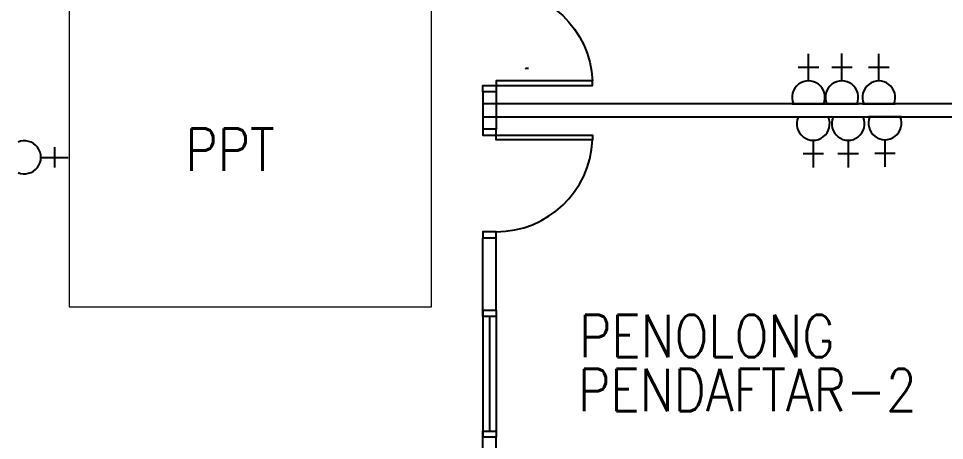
# Model space of a CAD drawing. Header units: inches. Extents: x -86408137 to 595769, y 1041006 to 3160331.
# Drawn here: x 142081 to 149750, y 1079150 to 1082643 of the extents above; entities that cross this region are included whole.
import ezdxf
from ezdxf.enums import TextEntityAlignment as Align

# ---------------------------------------------------------------- set-up
doc = ezdxf.new("R2010")
doc.units = ezdxf.units.IN
doc.header["$MEASUREMENT"] = 0
doc.linetypes.add('DASHED2', pattern=[0.375, 0.25, -0.125])
doc.layers.add('1', color=8, linetype='Continuous', lineweight=9)
doc.layers.add('t3', color=8, linetype='Continuous', lineweight=25)
for name, color, linetype in [('DOOR', 2, 'Continuous'), ('ELECT', 6, 'Continuous'), ('partition', 8, 'Continuous'), ('WIN', 9, 'Continuous'), ('ZH-ELEK', 4, 'Continuous')]:
    doc.layers.add(name, color=color, linetype=linetype)
doc.styles.add('LAILA', font='romans.shx', dxfattribs={"width": 0.85, "height": 350})

# ---------------------------------------------------------------- blocks, each defined once
blk = doc.blocks.new('dr16')
at = {"layer": 'DOOR', "color": 1}
blk.add_line((-2409712.2, -909070.8), (-2409602.2, -909070.8), dxfattribs=at)
for points in [[(-2409712.2, -909070.8), (-2409602.2, -909070.8), (-2409602.2, -909020.8), (-2409712.2, -909020.8)], [(-2410511.2, -909830.8), (-2409712.2, -909830.8), (-2409712.2, -909870.8), (-2410511.2, -909870.8)], [(-2409712.2, -909920.8), (-2409602.2, -909920.8), (-2409602.2, -909870.8), (-2409712.2, -909870.8)]]:
    blk.add_lwpolyline(points, close=True, dxfattribs=at)
at = {"layer": 'DOOR', "color": 9}
blk.add_arc((-2409712.2, -909870.8), 800, 90, 177.13402, dxfattribs=at)

msp = doc.modelspace()

# ---------------------------------------------------------------- linework, layer by layer
at = {"layer": '1'}
msp.add_lwpolyline([(142501.6, 1083257.5), (142501.6, 1080257.5), (145501.6, 1080257.5), (145501.6, 1083257.5)], close=True, dxfattribs=at)
at = {"layer": 'ELECT', "color": 6}
for p, q in [((148624, 1082127.3), (148624, 1082352.3)), ((148900.4, 1082127.5), (148900.4, 1082352.5)), ((149206.5, 1082126.8), (149206.5, 1082351.8)), ((149206.5, 1082126.8), (149206.5, 1082351.8)), ((148539.6, 1082239.8), (148708.4, 1082239.8)), ((148816.1, 1082240), (148984.8, 1082240)), ((149122.1, 1082239.3), (149290.9, 1082239.3)), ((149122.1, 1082239.3), (149290.9, 1082239.3)), ((148487.6, 1081937.5), (148760.4, 1081937.5)), ((148764, 1081937.7), (149036.8, 1081937.7)), ((149070.1, 1081937), (149342.9, 1081937)), ((149070.1, 1081937), (149342.9, 1081937)), ((148799.8, 1081825.3), (148526.9, 1081825.3)), ((149088.8, 1081825.3), (148815.9, 1081825.3)), ((149393.8, 1081829.3), (149120.9, 1081829.3)), ((148663.3, 1081635.6), (148663.3, 1081410.6)), ((148952.3, 1081635.6), (148952.3, 1081410.6)), ((149257.3, 1081639.6), (149257.3, 1081414.6)), ((142378.8, 1081578.3), (142378.8, 1081409.5)), ((149341.7, 1081527.1), (149173, 1081527.1)), ((142266.3, 1081493.9), (142491.3, 1081493.9)), ((148747.7, 1081523.1), (148579, 1081523.1)), ((149036.7, 1081523.1), (148868, 1081523.1))]:
    msp.add_line(p, q, dxfattribs=at)
for centre, start, end in [((148624, 1081990.9), 336.97635, 203.02365), ((148900.4, 1081991.1), 336.97635, 203.02365), ((149206.5, 1081990.4), 336.97635, 203.02365), ((149206.5, 1081990.4), 336.97635, 203.02365), ((148663.3, 1081772), 156.97635, 23.02365), ((148952.3, 1081772), 156.97635, 23.02365), ((149257.3, 1081776), 156.97635, 23.02365), ((142129.9, 1081493.9), 246.97635, 113.02365)]:
    msp.add_arc(centre, 136.4, start, end, dxfattribs=at)
at = {"layer": 'partition'}
for p, q in [((145926.6, 1082037.5), (145926.6, 1081727.5)), ((146036.6, 1082037.5), (146036.6, 1081727.5)), ((149926.6, 1081937.5), (145926.6, 1081937.5)), ((149926.6, 1081827.5), (145926.6, 1081827.5)), ((145926.6, 1080227.5), (145926.6, 1080827.5)), ((146036.6, 1080227.5), (146036.6, 1080827.5)), ((145926.6, 1080227.5), (146036.6, 1080227.5)), ((146036.6, 1079177.5), (145926.6, 1079177.5)), ((145926.6, 1078707.5), (145926.6, 1079177.5)), ((146036.6, 1078707.5), (146036.6, 1079177.5))]:
    msp.add_line(p, q, dxfattribs=at)
at = {"layer": 'WIN'}
for p, q in [((145926.6, 1080227.5), (145926.6, 1079177.5)), ((146036.6, 1080227.5), (146036.6, 1079177.5)), ((145981.6, 1080177.5), (145981.6, 1079227.5))]:
    msp.add_line(p, q, dxfattribs=at)
for points in [[(146036.6, 1080177.5), (145926.6, 1080177.5), (145926.6, 1080227.5), (146036.6, 1080227.5)], [(146036.6, 1079177.5), (145926.6, 1079177.5), (145926.6, 1079227.5), (146036.6, 1079227.5)]]:
    msp.add_lwpolyline(points, close=True, dxfattribs=at)
at = {"layer": 'ZH-ELEK', "color": 4, "linetype": 'DASHED2', "lineweight": -2}
msp.add_line((146281.2, 1082230.7, -7857.5), (146304.1, 1082232.5, -7857.5), dxfattribs=at)

# ---------------------------------------------------------------- block references
at = {"layer": 'DOOR', "xscale": -1}
msp.add_blockref('dr16', (-2263675.6, 1991958.3), dxfattribs=at)
at = {"layer": 'DOOR', "rotation": 180}
msp.add_blockref('dr16', (-2263675.6, 171806.8), dxfattribs=at)

# ---------------------------------------------------------------- texts
at = {"layer": 't3', "style": 'LAILA', "width": 0.85}
msp.add_text('PPT', height=350, dxfattribs=at).set_placement((143463.2, 1081383.6))
for s, p in [('PENOLONG', (146723.3, 1080189.1)), ('PENDAFTAR-2', (146715.5, 1079741.8))]:
    msp.add_text(s, height=350, dxfattribs=at).set_placement(p, align=Align.TOP_LEFT)

doc.saveas('drawing.dxf')
